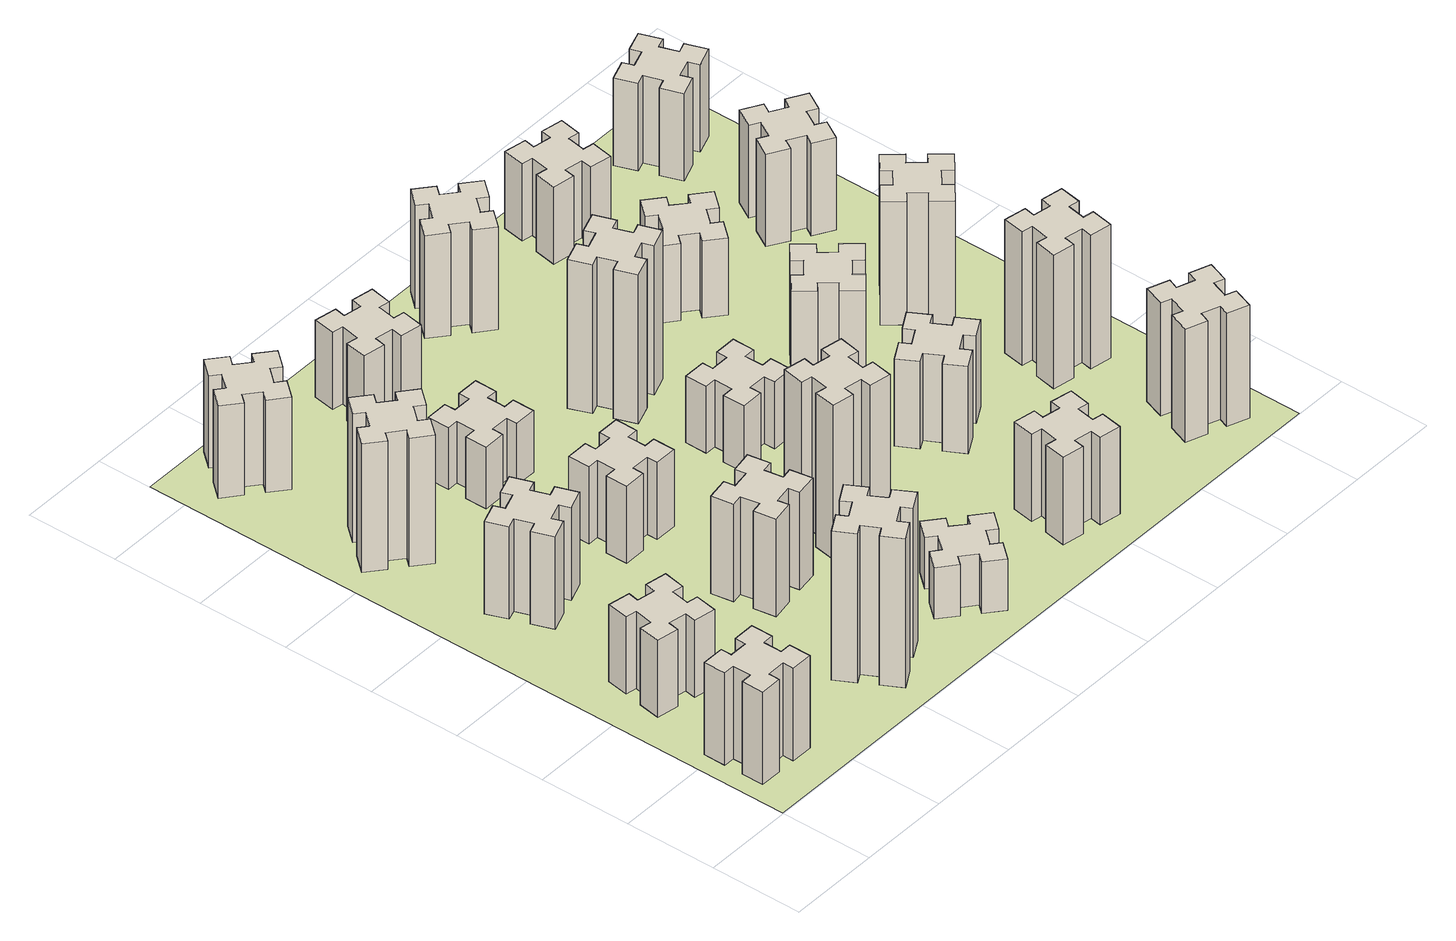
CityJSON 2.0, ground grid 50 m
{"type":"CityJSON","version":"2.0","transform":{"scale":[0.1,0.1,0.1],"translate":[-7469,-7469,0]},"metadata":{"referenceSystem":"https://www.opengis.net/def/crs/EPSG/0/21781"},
"CityObjects":{
"building1":{"type":"Building","attributes":{"class":"1000","function":"1000","usage":"1000","yearOfConstruction":2016,"roofType":"1000","measuredHeight":54,"storeysAboveGround":30,"storeysBelowGround":0},"geometry":[{"type":"Solid","lod":"1","boundaries":[[[[0,1,2,3,4,5,6,7,8,9,10,11,12,13,14,15,16,17,18,19]],[[17,16,20,21]],[[16,15,22,20]],[[15,14,23,22]],[[14,13,24,23]],[[13,12,25,24]],[[12,11,26,25]],[[11,10,27,26]],[[10,9,28,27]],[[9,8,29,28]],[[8,7,30,29]],[[7,6,31,30]],[[6,5,32,31]],[[5,4,33,32]],[[4,3,34,33]],[[3,2,35,34]],[[2,1,36,35]],[[1,0,37,36]],[[0,19,38,37]],[[19,18,39,38]],[[18,17,21,39]],[[24,25,26,27,28,29,30,31,32,33,34,35,36,37,38,39,21,20,22,23]]]]}]},
"building2":{"type":"Building","attributes":{"class":"1000","function":"1000","usage":"1000","yearOfConstruction":2016,"roofType":"1000","measuredHeight":45,"storeysAboveGround":30,"storeysBelowGround":0},"geometry":[{"type":"Solid","lod":"1","boundaries":[[[[40,41,42,43,44,45,46,47,48,49,50,51,52,53,54,55,56,57,58,59]],[[57,56,60,61]],[[56,55,62,60]],[[55,54,63,62]],[[54,53,64,63]],[[53,52,65,64]],[[52,51,66,65]],[[51,50,67,66]],[[50,49,68,67]],[[49,48,69,68]],[[48,47,70,69]],[[47,46,71,70]],[[46,45,72,71]],[[45,44,73,72]],[[44,43,74,73]],[[43,42,75,74]],[[42,41,76,75]],[[41,40,77,76]],[[40,59,78,77]],[[59,58,79,78]],[[58,57,61,79]],[[64,65,66,67,68,69,70,71,72,73,74,75,76,77,78,79,61,60,62,63]]]]}]},
"building3":{"type":"Building","attributes":{"class":"1000","function":"1000","usage":"1000","yearOfConstruction":2016,"roofType":"1000","measuredHeight":54,"storeysAboveGround":30,"storeysBelowGround":0},"geometry":[{"type":"Solid","lod":"1","boundaries":[[[[80,81,82,83,84,85,86,87,88,89,90,91,92,93,94,95,96,97,98,99]],[[97,96,100,101]],[[96,95,102,100]],[[95,94,103,102]],[[94,93,104,103]],[[93,92,105,104]],[[92,91,106,105]],[[91,90,107,106]],[[90,89,108,107]],[[89,88,109,108]],[[88,87,110,109]],[[87,86,111,110]],[[86,85,112,111]],[[85,84,113,112]],[[84,83,114,113]],[[83,82,115,114]],[[82,81,116,115]],[[81,80,117,116]],[[80,99,118,117]],[[99,98,119,118]],[[98,97,101,119]],[[104,105,106,107,108,109,110,111,112,113,114,115,116,117,118,119,101,100,102,103]]]]}]},
"building4":{"type":"Building","attributes":{"class":"1000","function":"1000","usage":"1000","yearOfConstruction":2016,"roofType":"1000","measuredHeight":75,"storeysAboveGround":30,"storeysBelowGround":0},"geometry":[{"type":"Solid","lod":"1","boundaries":[[[[120,121,122,123,124,125,126,127,128,129,130,131,132,133,134,135,136,137,138,139]],[[137,136,140,141]],[[136,135,142,140]],[[135,134,143,142]],[[134,133,144,143]],[[133,132,145,144]],[[132,131,146,145]],[[131,130,147,146]],[[130,129,148,147]],[[129,128,149,148]],[[128,127,150,149]],[[127,126,151,150]],[[126,125,152,151]],[[125,124,153,152]],[[124,123,154,153]],[[123,122,155,154]],[[122,121,156,155]],[[121,120,157,156]],[[120,139,158,157]],[[139,138,159,158]],[[138,137,141,159]],[[144,145,146,147,148,149,150,151,152,153,154,155,156,157,158,159,141,140,142,143]]]]}]},
"building5":{"type":"Building","attributes":{"class":"1000","function":"1000","usage":"1000","yearOfConstruction":2016,"roofType":"1000","measuredHeight":87,"storeysAboveGround":30,"storeysBelowGround":0},"geometry":[{"type":"Solid","lod":"1","boundaries":[[[[160,161,162,163,164,165,166,167,168,169,170,171,172,173,174,175,176,177,178,179]],[[177,176,180,181]],[[176,175,182,180]],[[175,174,183,182]],[[174,173,184,183]],[[173,172,185,184]],[[172,171,186,185]],[[171,170,187,186]],[[170,169,188,187]],[[169,168,189,188]],[[168,167,190,189]],[[167,166,191,190]],[[166,165,192,191]],[[165,164,193,192]],[[164,163,194,193]],[[163,162,195,194]],[[162,161,196,195]],[[161,160,197,196]],[[160,179,198,197]],[[179,178,199,198]],[[178,177,181,199]],[[184,185,186,187,188,189,190,191,192,193,194,195,196,197,198,199,181,180,182,183]]]]}]},
"building6":{"type":"Building","attributes":{"class":"1000","function":"1000","usage":"1000","yearOfConstruction":2016,"roofType":"1000","measuredHeight":54,"storeysAboveGround":30,"storeysBelowGround":0},"geometry":[{"type":"Solid","lod":"1","boundaries":[[[[200,201,202,203,204,205,206,207,208,209,210,211,212,213,214,215,216,217,218,219]],[[217,216,220,221]],[[216,215,222,220]],[[215,214,223,222]],[[214,213,224,223]],[[213,212,225,224]],[[212,211,226,225]],[[211,210,227,226]],[[210,209,228,227]],[[209,208,229,228]],[[208,207,230,229]],[[207,206,231,230]],[[206,205,232,231]],[[205,204,233,232]],[[204,203,234,233]],[[203,202,235,234]],[[202,201,236,235]],[[201,200,237,236]],[[200,219,238,237]],[[219,218,239,238]],[[218,217,221,239]],[[224,225,226,227,228,229,230,231,232,233,234,235,236,237,238,239,221,220,222,223]]]]}]},
"building7":{"type":"Building","attributes":{"class":"1000","function":"1000","usage":"1000","yearOfConstruction":2016,"roofType":"1000","measuredHeight":57,"storeysAboveGround":30,"storeysBelowGround":0},"geometry":[{"type":"Solid","lod":"1","boundaries":[[[[240,241,242,243,244,245,246,247,248,249,250,251,252,253,254,255,256,257,258,259]],[[257,256,260,261]],[[256,255,262,260]],[[255,254,263,262]],[[254,253,264,263]],[[253,252,265,264]],[[252,251,266,265]],[[251,250,267,266]],[[250,249,268,267]],[[249,248,269,268]],[[248,247,270,269]],[[247,246,271,270]],[[246,245,272,271]],[[245,244,273,272]],[[244,243,274,273]],[[243,242,275,274]],[[242,241,276,275]],[[241,240,277,276]],[[240,259,278,277]],[[259,258,279,278]],[[258,257,261,279]],[[264,265,266,267,268,269,270,271,272,273,274,275,276,277,278,279,261,260,262,263]]]]}]},
"building8":{"type":"Building","attributes":{"class":"1000","function":"1000","usage":"1000","yearOfConstruction":2016,"roofType":"1000","measuredHeight":45,"storeysAboveGround":30,"storeysBelowGround":0},"geometry":[{"type":"Solid","lod":"1","boundaries":[[[[280,281,282,283,284,285,286,287,288,289,290,291,292,293,294,295,296,297,298,299]],[[297,296,300,301]],[[296,295,302,300]],[[295,294,303,302]],[[294,293,304,303]],[[293,292,305,304]],[[292,291,306,305]],[[291,290,307,306]],[[290,289,308,307]],[[289,288,309,308]],[[288,287,310,309]],[[287,286,311,310]],[[286,285,312,311]],[[285,284,313,312]],[[284,283,314,313]],[[283,282,315,314]],[[282,281,316,315]],[[281,280,317,316]],[[280,299,318,317]],[[299,298,319,318]],[[298,297,301,319]],[[304,305,306,307,308,309,310,311,312,313,314,315,316,317,318,319,301,300,302,303]]]]}]},
"building9":{"type":"Building","attributes":{"class":"1000","function":"1000","usage":"1000","yearOfConstruction":2016,"roofType":"1000","measuredHeight":36,"storeysAboveGround":30,"storeysBelowGround":0},"geometry":[{"type":"Solid","lod":"1","boundaries":[[[[320,321,322,323,324,325,326,327,328,329,330,331,332,333,334,335,336,337,338,339]],[[337,336,340,341]],[[336,335,342,340]],[[335,334,343,342]],[[334,333,344,343]],[[333,332,345,344]],[[332,331,346,345]],[[331,330,347,346]],[[330,329,348,347]],[[329,328,349,348]],[[328,327,350,349]],[[327,326,351,350]],[[326,325,352,351]],[[325,324,353,352]],[[324,323,354,353]],[[323,322,355,354]],[[322,321,356,355]],[[321,320,357,356]],[[320,339,358,357]],[[339,338,359,358]],[[338,337,341,359]],[[344,345,346,347,348,349,350,351,352,353,354,355,356,357,358,359,341,340,342,343]]]]}]},
"building10":{"type":"Building","attributes":{"class":"1000","function":"1000","usage":"1000","yearOfConstruction":2016,"roofType":"1000","measuredHeight":30,"storeysAboveGround":30,"storeysBelowGround":0},"geometry":[{"type":"Solid","lod":"1","boundaries":[[[[360,361,362,363,364,365,366,367,368,369,370,371,372,373,374,375,376,377,378,379]],[[377,376,380,381]],[[376,375,382,380]],[[375,374,383,382]],[[374,373,384,383]],[[373,372,385,384]],[[372,371,386,385]],[[371,370,387,386]],[[370,369,388,387]],[[369,368,389,388]],[[368,367,390,389]],[[367,366,391,390]],[[366,365,392,391]],[[365,364,393,392]],[[364,363,394,393]],[[363,362,395,394]],[[362,361,396,395]],[[361,360,397,396]],[[360,379,398,397]],[[379,378,399,398]],[[378,377,381,399]],[[384,385,386,387,388,389,390,391,392,393,394,395,396,397,398,399,381,380,382,383]]]]}]},
"building11":{"type":"Building","attributes":{"class":"1000","function":"1000","usage":"1000","yearOfConstruction":2016,"roofType":"1000","measuredHeight":90,"storeysAboveGround":30,"storeysBelowGround":0},"geometry":[{"type":"Solid","lod":"1","boundaries":[[[[400,401,402,403,404,405,406,407,408,409,410,411,412,413,414,415,416,417,418,419]],[[417,416,420,421]],[[416,415,422,420]],[[415,414,423,422]],[[414,413,424,423]],[[413,412,425,424]],[[412,411,426,425]],[[411,410,427,426]],[[410,409,428,427]],[[409,408,429,428]],[[408,407,430,429]],[[407,406,431,430]],[[406,405,432,431]],[[405,404,433,432]],[[404,403,434,433]],[[403,402,435,434]],[[402,401,436,435]],[[401,400,437,436]],[[400,419,438,437]],[[419,418,439,438]],[[418,417,421,439]],[[424,425,426,427,428,429,430,431,432,433,434,435,436,437,438,439,421,420,422,423]]]]}]},
"building12":{"type":"Building","attributes":{"class":"1000","function":"1000","usage":"1000","yearOfConstruction":2016,"roofType":"1000","measuredHeight":45,"storeysAboveGround":30,"storeysBelowGround":0},"geometry":[{"type":"Solid","lod":"1","boundaries":[[[[440,441,442,443,444,445,446,447,448,449,450,451,452,453,454,455,456,457,458,459]],[[457,456,460,461]],[[456,455,462,460]],[[455,454,463,462]],[[454,453,464,463]],[[453,452,465,464]],[[452,451,466,465]],[[451,450,467,466]],[[450,449,468,467]],[[449,448,469,468]],[[448,447,470,469]],[[447,446,471,470]],[[446,445,472,471]],[[445,444,473,472]],[[444,443,474,473]],[[443,442,475,474]],[[442,441,476,475]],[[441,440,477,476]],[[440,459,478,477]],[[459,458,479,478]],[[458,457,461,479]],[[464,465,466,467,468,469,470,471,472,473,474,475,476,477,478,479,461,460,462,463]]]]}]},
"building13":{"type":"Building","attributes":{"class":"1000","function":"1000","usage":"1000","yearOfConstruction":2016,"roofType":"1000","measuredHeight":39,"storeysAboveGround":30,"storeysBelowGround":0},"geometry":[{"type":"Solid","lod":"1","boundaries":[[[[480,481,482,483,484,485,486,487,488,489,490,491,492,493,494,495,496,497,498,499]],[[497,496,500,501]],[[496,495,502,500]],[[495,494,503,502]],[[494,493,504,503]],[[493,492,505,504]],[[492,491,506,505]],[[491,490,507,506]],[[490,489,508,507]],[[489,488,509,508]],[[488,487,510,509]],[[487,486,511,510]],[[486,485,512,511]],[[485,484,513,512]],[[484,483,514,513]],[[483,482,515,514]],[[482,481,516,515]],[[481,480,517,516]],[[480,499,518,517]],[[499,498,519,518]],[[498,497,501,519]],[[504,505,506,507,508,509,510,511,512,513,514,515,516,517,518,519,501,500,502,503]]]]}]},
"building14":{"type":"Building","attributes":{"class":"1000","function":"1000","usage":"1000","yearOfConstruction":2016,"roofType":"1000","measuredHeight":87,"storeysAboveGround":30,"storeysBelowGround":0},"geometry":[{"type":"Solid","lod":"1","boundaries":[[[[520,521,522,523,524,525,526,527,528,529,530,531,532,533,534,535,536,537,538,539]],[[537,536,540,541]],[[536,535,542,540]],[[535,534,543,542]],[[534,533,544,543]],[[533,532,545,544]],[[532,531,546,545]],[[531,530,547,546]],[[530,529,548,547]],[[529,528,549,548]],[[528,527,550,549]],[[527,526,551,550]],[[526,525,552,551]],[[525,524,553,552]],[[524,523,554,553]],[[523,522,555,554]],[[522,521,556,555]],[[521,520,557,556]],[[520,539,558,557]],[[539,538,559,558]],[[538,537,541,559]],[[544,545,546,547,548,549,550,551,552,553,554,555,556,557,558,559,541,540,542,543]]]]}]},
"building15":{"type":"Building","attributes":{"class":"1000","function":"1000","usage":"1000","yearOfConstruction":2016,"roofType":"1000","measuredHeight":51,"storeysAboveGround":30,"storeysBelowGround":0},"geometry":[{"type":"Solid","lod":"1","boundaries":[[[[560,561,562,563,564,565,566,567,568,569,570,571,572,573,574,575,576,577,578,579]],[[577,576,580,581]],[[576,575,582,580]],[[575,574,583,582]],[[574,573,584,583]],[[573,572,585,584]],[[572,571,586,585]],[[571,570,587,586]],[[570,569,588,587]],[[569,568,589,588]],[[568,567,590,589]],[[567,566,591,590]],[[566,565,592,591]],[[565,564,593,592]],[[564,563,594,593]],[[563,562,595,594]],[[562,561,596,595]],[[561,560,597,596]],[[560,579,598,597]],[[579,578,599,598]],[[578,577,581,599]],[[584,585,586,587,588,589,590,591,592,593,594,595,596,597,598,599,581,580,582,583]]]]}]},
"building16":{"type":"Building","attributes":{"class":"1000","function":"1000","usage":"1000","yearOfConstruction":2016,"roofType":"1000","measuredHeight":60,"storeysAboveGround":30,"storeysBelowGround":0},"geometry":[{"type":"Solid","lod":"1","boundaries":[[[[600,601,602,603,604,605,606,607,608,609,610,611,612,613,614,615,616,617,618,619]],[[617,616,620,621]],[[616,615,622,620]],[[615,614,623,622]],[[614,613,624,623]],[[613,612,625,624]],[[612,611,626,625]],[[611,610,627,626]],[[610,609,628,627]],[[609,608,629,628]],[[608,607,630,629]],[[607,606,631,630]],[[606,605,632,631]],[[605,604,633,632]],[[604,603,634,633]],[[603,602,635,634]],[[602,601,636,635]],[[601,600,637,636]],[[600,619,638,637]],[[619,618,639,638]],[[618,617,621,639]],[[624,625,626,627,628,629,630,631,632,633,634,635,636,637,638,639,621,620,622,623]]]]}]},
"building17":{"type":"Building","attributes":{"class":"1000","function":"1000","usage":"1000","yearOfConstruction":2016,"roofType":"1000","measuredHeight":51,"storeysAboveGround":30,"storeysBelowGround":0},"geometry":[{"type":"Solid","lod":"1","boundaries":[[[[640,641,642,643,644,645,646,647,648,649,650,651,652,653,654,655,656,657,658,659]],[[657,656,660,661]],[[656,655,662,660]],[[655,654,663,662]],[[654,653,664,663]],[[653,652,665,664]],[[652,651,666,665]],[[651,650,667,666]],[[650,649,668,667]],[[649,648,669,668]],[[648,647,670,669]],[[647,646,671,670]],[[646,645,672,671]],[[645,644,673,672]],[[644,643,674,673]],[[643,642,675,674]],[[642,641,676,675]],[[641,640,677,676]],[[640,659,678,677]],[[659,658,679,678]],[[658,657,661,679]],[[664,665,666,667,668,669,670,671,672,673,674,675,676,677,678,679,661,660,662,663]]]]}]},
"building18":{"type":"Building","attributes":{"class":"1000","function":"1000","usage":"1000","yearOfConstruction":2016,"roofType":"1000","measuredHeight":60,"storeysAboveGround":30,"storeysBelowGround":0},"geometry":[{"type":"Solid","lod":"1","boundaries":[[[[680,681,682,683,684,685,686,687,688,689,690,691,692,693,694,695,696,697,698,699]],[[697,696,700,701]],[[696,695,702,700]],[[695,694,703,702]],[[694,693,704,703]],[[693,692,705,704]],[[692,691,706,705]],[[691,690,707,706]],[[690,689,708,707]],[[689,688,709,708]],[[688,687,710,709]],[[687,686,711,710]],[[686,685,712,711]],[[685,684,713,712]],[[684,683,714,713]],[[683,682,715,714]],[[682,681,716,715]],[[681,680,717,716]],[[680,699,718,717]],[[699,698,719,718]],[[698,697,701,719]],[[704,705,706,707,708,709,710,711,712,713,714,715,716,717,718,719,701,700,702,703]]]]}]},
"building19":{"type":"Building","attributes":{"class":"1000","function":"1000","usage":"1000","yearOfConstruction":2016,"roofType":"1000","measuredHeight":45,"storeysAboveGround":30,"storeysBelowGround":0},"geometry":[{"type":"Solid","lod":"1","boundaries":[[[[720,721,722,723,724,725,726,727,728,729,730,731,732,733,734,735,736,737,738,739]],[[737,736,740,741]],[[736,735,742,740]],[[735,734,743,742]],[[734,733,744,743]],[[733,732,745,744]],[[732,731,746,745]],[[731,730,747,746]],[[730,729,748,747]],[[729,728,749,748]],[[728,727,750,749]],[[727,726,751,750]],[[726,725,752,751]],[[725,724,753,752]],[[724,723,754,753]],[[723,722,755,754]],[[722,721,756,755]],[[721,720,757,756]],[[720,739,758,757]],[[739,738,759,758]],[[738,737,741,759]],[[744,745,746,747,748,749,750,751,752,753,754,755,756,757,758,759,741,740,742,743]]]]}]},
"building20":{"type":"Building","attributes":{"class":"1000","function":"1000","usage":"1000","yearOfConstruction":2016,"roofType":"1000","measuredHeight":66,"storeysAboveGround":30,"storeysBelowGround":0},"geometry":[{"type":"Solid","lod":"1","boundaries":[[[[760,761,762,763,764,765,766,767,768,769,770,771,772,773,774,775,776,777,778,779]],[[777,776,780,781]],[[776,775,782,780]],[[775,774,783,782]],[[774,773,784,783]],[[773,772,785,784]],[[772,771,786,785]],[[771,770,787,786]],[[770,769,788,787]],[[769,768,789,788]],[[768,767,790,789]],[[767,766,791,790]],[[766,765,792,791]],[[765,764,793,792]],[[764,763,794,793]],[[763,762,795,794]],[[762,761,796,795]],[[761,760,797,796]],[[760,779,798,797]],[[779,778,799,798]],[[778,777,781,799]],[[784,785,786,787,788,789,790,791,792,793,794,795,796,797,798,799,781,780,782,783]]]]}]},
"building21":{"type":"Building","attributes":{"class":"1000","function":"1000","usage":"1000","yearOfConstruction":2016,"roofType":"1000","measuredHeight":45,"storeysAboveGround":30,"storeysBelowGround":0},"geometry":[{"type":"Solid","lod":"1","boundaries":[[[[800,801,802,803,804,805,806,807,808,809,810,811,812,813,814,815,816,817,818,819]],[[817,816,820,821]],[[816,815,822,820]],[[815,814,823,822]],[[814,813,824,823]],[[813,812,825,824]],[[812,811,826,825]],[[811,810,827,826]],[[810,809,828,827]],[[809,808,829,828]],[[808,807,830,829]],[[807,806,831,830]],[[806,805,832,831]],[[805,804,833,832]],[[804,803,834,833]],[[803,802,835,834]],[[802,801,836,835]],[[801,800,837,836]],[[800,819,838,837]],[[819,818,839,838]],[[818,817,821,839]],[[824,825,826,827,828,829,830,831,832,833,834,835,836,837,838,839,821,820,822,823]]]]}]},
"building22":{"type":"Building","attributes":{"class":"1000","function":"1000","usage":"1000","yearOfConstruction":2016,"roofType":"1000","measuredHeight":78,"storeysAboveGround":30,"storeysBelowGround":0},"geometry":[{"type":"Solid","lod":"1","boundaries":[[[[840,841,842,843,844,845,846,847,848,849,850,851,852,853,854,855,856,857,858,859]],[[857,856,860,861]],[[856,855,862,860]],[[855,854,863,862]],[[854,853,864,863]],[[853,852,865,864]],[[852,851,866,865]],[[851,850,867,866]],[[850,849,868,867]],[[849,848,869,868]],[[848,847,870,869]],[[847,846,871,870]],[[846,845,872,871]],[[845,844,873,872]],[[844,843,874,873]],[[843,842,875,874]],[[842,841,876,875]],[[841,840,877,876]],[[840,859,878,877]],[[859,858,879,878]],[[858,857,861,879]],[[864,865,866,867,868,869,870,871,872,873,874,875,876,877,878,879,861,860,862,863]]]]}]},
"building23":{"type":"Building","attributes":{"class":"1000","function":"1000","usage":"1000","yearOfConstruction":2016,"roofType":"1000","measuredHeight":72,"storeysAboveGround":30,"storeysBelowGround":0},"geometry":[{"type":"Solid","lod":"1","boundaries":[[[[880,881,882,883,884,885,886,887,888,889,890,891,892,893,894,895,896,897,898,899]],[[897,896,900,901]],[[896,895,902,900]],[[895,894,903,902]],[[894,893,904,903]],[[893,892,905,904]],[[892,891,906,905]],[[891,890,907,906]],[[890,889,908,907]],[[889,888,909,908]],[[888,887,910,909]],[[887,886,911,910]],[[886,885,912,911]],[[885,884,913,912]],[[884,883,914,913]],[[883,882,915,914]],[[882,881,916,915]],[[881,880,917,916]],[[880,899,918,917]],[[899,898,919,918]],[[898,897,901,919]],[[904,905,906,907,908,909,910,911,912,913,914,915,916,917,918,919,901,900,902,903]]]]}]},
"building24":{"type":"Building","attributes":{"class":"1000","function":"1000","usage":"1000","yearOfConstruction":2016,"roofType":"1000","measuredHeight":54,"storeysAboveGround":30,"storeysBelowGround":0},"geometry":[{"type":"Solid","lod":"1","boundaries":[[[[920,921,922,923,924,925,926,927,928,929,930,931,932,933,934,935,936,937,938,939]],[[937,936,940,941]],[[936,935,942,940]],[[935,934,943,942]],[[934,933,944,943]],[[933,932,945,944]],[[932,931,946,945]],[[931,930,947,946]],[[930,929,948,947]],[[929,928,949,948]],[[928,927,950,949]],[[927,926,951,950]],[[926,925,952,951]],[[925,924,953,952]],[[924,923,954,953]],[[923,922,955,954]],[[922,921,956,955]],[[921,920,957,956]],[[920,939,958,957]],[[939,938,959,958]],[[938,937,941,959]],[[944,945,946,947,948,949,950,951,952,953,954,955,956,957,958,959,941,940,942,943]]]]}]},
"building25":{"type":"Building","attributes":{"class":"1000","function":"1000","usage":"1000","yearOfConstruction":2016,"roofType":"1000","measuredHeight":51,"storeysAboveGround":30,"storeysBelowGround":0},"geometry":[{"type":"Solid","lod":"1","boundaries":[[[[960,961,962,963,964,965,966,967,968,969,970,971,972,973,974,975,976,977,978,979]],[[977,976,980,981]],[[976,975,982,980]],[[975,974,983,982]],[[974,973,984,983]],[[973,972,985,984]],[[972,971,986,985]],[[971,970,987,986]],[[970,969,988,987]],[[969,968,989,988]],[[968,967,990,989]],[[967,966,991,990]],[[966,965,992,991]],[[965,964,993,992]],[[964,963,994,993]],[[963,962,995,994]],[[962,961,996,995]],[[961,960,997,996]],[[960,979,998,997]],[[979,978,999,998]],[[978,977,981,999]],[[984,985,986,987,988,989,990,991,992,993,994,995,996,997,998,999,981,980,982,983]]]]}]},
"landuse1":{"type":"LandUse","attributes":{"name":"plot1","function":"1010"},"geometry":[{"type":"MultiSurface","lod":"1","boundaries":[[[1000,1001,1002,1003]]]}]}
},
"vertices":[
[225,265,0],[325,265,0],[325,205,0],[445,205,0],[445,325,0],[385,325,0],[385,425,0],[445,425,0],[445,545,0],[325,545,0],[325,485,0],[225,485,0],[225,545,0],[105,545,0],[105,425,0],[165,425,0],[165,325,0],[105,325,0],[105,205,0],[225,205,0],[165,325,540],[105,325,540],[165,425,540],[105,425,540],[105,545,540],[225,545,540],[225,485,540],[325,485,540],[325,545,540],[445,545,540],[445,425,540],[385,425,540],[385,325,540],[445,325,540],[445,205,540],[325,205,540],[325,265,540],[225,265,540],[225,205,540],[105,205,540],
[444,1115,0],[345,1132,0],[356,1191,0],[237,1212,0],[217,1094,0],[276,1084,0],[258,985,0],[199,996,0],[178,877,0],[297,857,0],[307,916,0],[405,898,0],[395,839,0],[513,818,0],[534,937,0],[475,947,0],[492,1045,0],[551,1035,0],[572,1153,0],[454,1174,0],[492,1045,450],[551,1035,450],[475,947,450],[534,937,450],[513,818,450],[395,839,450],[405,898,450],[307,916,450],[297,857,450],[178,877,450],[199,996,450],[258,985,450],[276,1084,450],[217,1094,450],[237,1212,450],[356,1191,450],[345,1132,450],[444,1115,450],[454,1174,450],[572,1153,450],
[596,1846,0],[562,1940,0],[618,1960,0],[577,2073,0],[464,2032,0],[485,1976,0],[391,1942,0],[370,1998,0],[257,1957,0],[299,1844,0],[355,1865,0],[389,1771,0],[333,1750,0],[374,1637,0],[487,1679,0],[466,1735,0],[560,1769,0],[580,1713,0],[693,1754,0],[652,1867,0],[560,1769,540],[580,1713,540],[466,1735,540],[487,1679,540],[374,1637,540],[333,1750,540],[389,1771,540],[355,1865,540],[299,1844,540],[257,1957,540],[370,1998,540],[391,1942,540],[485,1976,540],[464,2032,540],[577,2073,540],[618,1960,540],[562,1940,540],[596,1846,540],[652,1867,540],[693,1754,540],
[323,2704,0],[259,2628,0],[213,2666,0],[136,2574,0],[228,2497,0],[266,2543,0],[343,2479,0],[304,2433,0],[396,2356,0],[473,2448,0],[427,2486,0],[492,2563,0],[538,2524,0],[615,2616,0],[523,2693,0],[484,2647,0],[408,2712,0],[446,2758,0],[354,2835,0],[277,2743,0],[408,2712,750],[446,2758,750],[484,2647,750],[523,2693,750],[615,2616,750],[538,2524,750],[492,2563,750],[427,2486,750],[473,2448,750],[396,2356,750],[304,2433,750],[343,2479,750],[266,2543,750],[228,2497,750],[136,2574,750],[213,2666,750],[259,2628,750],[323,2704,750],[277,2743,750],[354,2835,750],
[1127,255,0],[1214,305,0],[1244,253,0],[1348,313,0],[1288,417,0],[1236,387,0],[1186,474,0],[1238,504,0],[1178,608,0],[1074,548,0],[1104,496,0],[1017,446,0],[987,498,0],[883,438,0],[943,334,0],[995,364,0],[1045,277,0],[993,247,0],[1053,143,0],[1157,203,0],[1045,277,870],[993,247,870],[995,364,870],[943,334,870],[883,438,870],[987,498,870],[1017,446,870],[1104,496,870],[1074,548,870],[1178,608,870],[1238,504,870],[1186,474,870],[1236,387,870],[1288,417,870],[1348,313,870],[1244,253,870],[1214,305,870],[1127,255,870],[1157,203,870],[1053,143,870],
[323,3544,0],[259,3468,0],[213,3506,0],[136,3414,0],[228,3337,0],[266,3383,0],[343,3319,0],[304,3273,0],[396,3196,0],[473,3288,0],[427,3326,0],[492,3403,0],[538,3364,0],[615,3456,0],[523,3533,0],[484,3487,0],[408,3552,0],[446,3598,0],[354,3675,0],[277,3583,0],[408,3552,540],[446,3598,540],[484,3487,540],[523,3533,540],[615,3456,540],[538,3364,540],[492,3403,540],[427,3326,540],[473,3288,540],[396,3196,540],[304,3273,540],[343,3319,540],[266,3383,540],[228,3337,540],[136,3414,540],[213,3506,540],[259,3468,540],[323,3544,540],[277,3583,540],[354,3675,540],
[1185,998,0],[1284,1016,0],[1294,957,0],[1412,977,0],[1391,1096,0],[1332,1085,0],[1315,1184,0],[1374,1194,0],[1353,1312,0],[1235,1291,0],[1245,1232,0],[1147,1215,0],[1137,1274,0],[1018,1253,0],[1039,1135,0],[1098,1145,0],[1116,1047,0],[1057,1037,0],[1077,918,0],[1196,939,0],[1116,1047,570],[1057,1037,570],[1098,1145,570],[1039,1135,570],[1018,1253,570],[1137,1274,570],[1147,1215,570],[1245,1232,570],[1235,1291,570],[1353,1312,570],[1374,1194,570],[1315,1184,570],[1332,1085,570],[1391,1096,570],[1412,977,570],[1294,957,570],[1284,1016,570],[1185,998,570],[1196,939,570],[1077,918,570],
[1165,1965,0],[1065,1965,0],[1065,2025,0],[945,2025,0],[945,1905,0],[1005,1905,0],[1005,1805,0],[945,1805,0],[945,1685,0],[1065,1685,0],[1065,1745,0],[1165,1745,0],[1165,1685,0],[1285,1685,0],[1285,1805,0],[1225,1805,0],[1225,1905,0],[1285,1905,0],[1285,2025,0],[1165,2025,0],[1225,1905,450],[1285,1905,450],[1225,1805,450],[1285,1805,450],[1285,1685,450],[1165,1685,450],[1165,1745,450],[1065,1745,450],[1065,1685,450],[945,1685,450],[945,1805,450],[1005,1805,450],[1005,1905,450],[945,1905,450],[945,2025,450],[1065,2025,450],[1065,1965,450],[1165,1965,450],[1165,2025,450],[1285,2025,450],
[1125,2545,0],[1125,2645,0],[1185,2645,0],[1185,2765,0],[1065,2765,0],[1065,2705,0],[965,2705,0],[965,2765,0],[845,2765,0],[845,2645,0],[905,2645,0],[905,2545,0],[845,2545,0],[845,2425,0],[965,2425,0],[965,2485,0],[1065,2485,0],[1065,2425,0],[1185,2425,0],[1185,2545,0],[1065,2485,360],[1065,2425,360],[965,2485,360],[965,2425,360],[845,2425,360],[845,2545,360],[905,2545,360],[905,2645,360],[845,2645,360],[845,2765,360],[965,2765,360],[965,2705,360],[1065,2705,360],[1065,2765,360],[1185,2765,360],[1185,2645,360],[1125,2645,360],[1125,2545,360],[1185,2545,360],[1185,2425,360],
[1807,266,0],[1872,343,0],[1918,304,0],[1995,396,0],[1903,473,0],[1864,427,0],[1788,492,0],[1826,538,0],[1734,615,0],[1657,523,0],[1703,484,0],[1639,408,0],[1593,446,0],[1516,354,0],[1608,277,0],[1646,323,0],[1723,259,0],[1684,213,0],[1776,136,0],[1853,228,0],[1723,259,300],[1684,213,300],[1646,323,300],[1608,277,300],[1516,354,300],[1593,446,300],[1639,408,300],[1703,484,300],[1657,523,300],[1734,615,300],[1826,538,300],[1788,492,300],[1864,427,300],[1903,473,300],[1995,396,300],[1918,304,300],[1872,343,300],[1807,266,300],[1853,228,300],[1776,136,300],
[1656,1184,0],[1638,1085,0],[1579,1096,0],[1558,977,0],[1677,957,0],[1687,1016,0],[1785,998,0],[1775,939,0],[1893,918,0],[1914,1037,0],[1855,1047,0],[1872,1145,0],[1931,1135,0],[1952,1253,0],[1834,1274,0],[1824,1215,0],[1725,1232,0],[1736,1291,0],[1617,1312,0],[1597,1194,0],[1725,1232,900],[1736,1291,900],[1824,1215,900],[1834,1274,900],[1952,1253,900],[1931,1135,900],[1872,1145,900],[1855,1047,900],[1914,1037,900],[1893,918,900],[1775,939,900],[1785,998,900],[1687,1016,900],[1677,957,900],[1558,977,900],[1579,1096,900],[1638,1085,900],[1656,1184,900],[1597,1194,900],[1617,1312,900],
[1047,3236,0],[1145,3218,0],[1135,3159,0],[1253,3138,0],[1274,3257,0],[1215,3267,0],[1232,3365,0],[1291,3355,0],[1312,3473,0],[1194,3494,0],[1184,3435,0],[1085,3452,0],[1096,3511,0],[977,3532,0],[957,3414,0],[1016,3404,0],[998,3305,0],[939,3316,0],[918,3197,0],[1037,3177,0],[998,3305,450],[939,3316,450],[1016,3404,450],[957,3414,450],[977,3532,450],[1096,3511,450],[1085,3452,450],[1184,3435,450],[1194,3494,450],[1312,3473,450],[1291,3355,450],[1232,3365,450],[1215,3267,450],[1274,3257,450],[1253,3138,450],[1135,3159,450],[1145,3218,450],[1047,3236,450],[1037,3177,450],[918,3197,450],
[2065,1805,0],[2065,1905,0],[2125,1905,0],[2125,2025,0],[2005,2025,0],[2005,1965,0],[1905,1965,0],[1905,2025,0],[1785,2025,0],[1785,1905,0],[1845,1905,0],[1845,1805,0],[1785,1805,0],[1785,1685,0],[1905,1685,0],[1905,1745,0],[2005,1745,0],[2005,1685,0],[2125,1685,0],[2125,1805,0],[2005,1745,390],[2005,1685,390],[1905,1745,390],[1905,1685,390],[1785,1685,390],[1785,1805,390],[1845,1805,390],[1845,1905,390],[1785,1905,390],[1785,2025,390],[1905,2025,390],[1905,1965,390],[2005,1965,390],[2005,2025,390],[2125,2025,390],[2125,1905,390],[2065,1905,390],[2065,1805,390],[2125,1805,390],[2125,1685,390],
[1846,2375,0],[1940,2409,0],[1960,2353,0],[2073,2394,0],[2032,2507,0],[1976,2486,0],[1942,2580,0],[1998,2600,0],[1957,2713,0],[1844,2672,0],[1865,2616,0],[1771,2582,0],[1750,2638,0],[1637,2597,0],[1679,2484,0],[1735,2505,0],[1769,2411,0],[1713,2390,0],[1754,2277,0],[1867,2319,0],[1769,2411,870],[1713,2390,870],[1735,2505,870],[1679,2484,870],[1637,2597,870],[1750,2638,870],[1771,2582,870],[1865,2616,870],[1844,2672,870],[1957,2713,870],[1998,2600,870],[1942,2580,870],[1976,2486,870],[2032,2507,870],[2073,2394,870],[1960,2353,870],[1940,2409,870],[1846,2375,870],[1867,2319,870],[1754,2277,870],
[2564,475,0],[2465,492,0],[2476,551,0],[2357,572,0],[2337,454,0],[2396,444,0],[2378,345,0],[2319,356,0],[2298,237,0],[2417,217,0],[2427,276,0],[2525,258,0],[2515,199,0],[2633,178,0],[2654,297,0],[2595,307,0],[2612,405,0],[2671,395,0],[2692,513,0],[2574,534,0],[2612,405,510],[2671,395,510],[2595,307,510],[2654,297,510],[2633,178,510],[2515,199,510],[2525,258,510],[2427,276,510],[2417,217,510],[2298,237,510],[2319,356,510],[2378,345,510],[2396,444,510],[2337,454,510],[2357,572,510],[2476,551,510],[2465,492,510],[2564,475,510],[2574,534,510],[2692,513,510],
[1964,3487,0],[1888,3552,0],[1926,3598,0],[1834,3675,0],[1757,3583,0],[1803,3544,0],[1739,3468,0],[1693,3506,0],[1616,3414,0],[1708,3337,0],[1746,3383,0],[1823,3319,0],[1784,3273,0],[1876,3196,0],[1953,3288,0],[1907,3326,0],[1972,3403,0],[2018,3364,0],[2095,3456,0],[2003,3533,0],[1972,3403,600],[2018,3364,600],[1907,3326,600],[1953,3288,600],[1876,3196,600],[1784,3273,600],[1823,3319,600],[1746,3383,600],[1708,3337,600],[1616,3414,600],[1693,3506,600],[1739,3468,600],[1803,3544,600],[1757,3583,600],[1834,3675,600],[1926,3598,600],[1888,3552,600],[1964,3487,600],[2003,3533,600],[2095,3456,600],
[2475,1204,0],[2525,1117,0],[2473,1087,0],[2533,983,0],[2637,1043,0],[2607,1095,0],[2694,1145,0],[2724,1093,0],[2828,1153,0],[2768,1257,0],[2716,1227,0],[2666,1314,0],[2718,1344,0],[2658,1448,0],[2554,1388,0],[2584,1336,0],[2497,1286,0],[2467,1338,0],[2363,1278,0],[2423,1174,0],[2497,1286,510],[2467,1338,510],[2584,1336,510],[2554,1388,510],[2658,1448,510],[2718,1344,510],[2666,1314,510],[2716,1227,510],[2768,1257,510],[2828,1153,510],[2724,1093,510],[2694,1145,510],[2607,1095,510],[2637,1043,510],[2533,983,510],[2473,1087,510],[2525,1117,510],[2475,1204,510],[2423,1174,510],[2363,1278,510],
[2563,1972,0],[2486,1907,0],[2448,1953,0],[2356,1876,0],[2433,1784,0],[2479,1823,0],[2543,1746,0],[2497,1708,0],[2574,1616,0],[2666,1693,0],[2628,1739,0],[2704,1803,0],[2743,1757,0],[2835,1834,0],[2758,1926,0],[2712,1888,0],[2647,1964,0],[2693,2003,0],[2616,2095,0],[2524,2018,0],[2647,1964,600],[2693,2003,600],[2712,1888,600],[2758,1926,600],[2835,1834,600],[2743,1757,600],[2704,1803,600],[2628,1739,600],[2666,1693,600],[2574,1616,600],[2497,1708,600],[2543,1746,600],[2479,1823,600],[2433,1784,600],[2356,1876,600],[2448,1953,600],[2486,1907,600],[2563,1972,600],[2524,2018,600],[2616,2095,600],
[2486,2643,0],[2563,2579,0],[2524,2533,0],[2616,2456,0],[2693,2548,0],[2647,2586,0],[2712,2663,0],[2758,2624,0],[2835,2716,0],[2743,2793,0],[2704,2747,0],[2628,2812,0],[2666,2858,0],[2574,2935,0],[2497,2843,0],[2543,2804,0],[2479,2728,0],[2433,2766,0],[2356,2674,0],[2448,2597,0],[2479,2728,450],[2433,2766,450],[2543,2804,450],[2497,2843,450],[2574,2935,450],[2666,2858,450],[2628,2812,450],[2704,2747,450],[2743,2793,450],[2835,2716,450],[2758,2624,450],[2712,2663,450],[2647,2586,450],[2693,2548,450],[2616,2456,450],[2524,2533,450],[2563,2579,450],[2486,2643,450],[2448,2597,450],[2356,2674,450],
[3349,460,0],[3315,366,0],[3259,387,0],[3217,274,0],[3330,233,0],[3351,289,0],[3445,255,0],[3424,199,0],[3537,157,0],[3578,270,0],[3522,291,0],[3556,385,0],[3612,364,0],[3653,477,0],[3540,518,0],[3520,462,0],[3426,496,0],[3447,552,0],[3334,593,0],[3293,480,0],[3426,496,660],[3447,552,660],[3520,462,660],[3540,518,660],[3653,477,660],[3612,364,660],[3556,385,660],[3522,291,660],[3578,270,660],[3537,157,660],[3424,199,660],[3445,255,660],[3351,289,660],[3330,233,660],[3217,274,660],[3259,387,660],[3315,366,660],[3349,460,660],[3293,480,660],[3334,593,660],
[2664,3535,0],[2565,3552,0],[2576,3611,0],[2457,3632,0],[2437,3514,0],[2496,3504,0],[2478,3405,0],[2419,3416,0],[2398,3297,0],[2517,3277,0],[2527,3336,0],[2625,3318,0],[2615,3259,0],[2733,3238,0],[2754,3357,0],[2695,3367,0],[2712,3465,0],[2771,3455,0],[2792,3573,0],[2674,3594,0],[2712,3465,450],[2771,3455,450],[2695,3367,450],[2754,3357,450],[2733,3238,450],[2615,3259,450],[2625,3318,450],[2527,3336,450],[2517,3277,450],[2398,3297,450],[2419,3416,450],[2478,3405,450],[2496,3504,450],[2437,3514,450],[2457,3632,450],[2576,3611,450],[2565,3552,450],[2664,3535,450],[2674,3594,450],[2792,3573,450],
[3435,1047,0],[3452,1145,0],[3511,1135,0],[3532,1253,0],[3414,1274,0],[3404,1215,0],[3305,1232,0],[3316,1291,0],[3197,1312,0],[3177,1194,0],[3236,1184,0],[3218,1085,0],[3159,1096,0],[3138,977,0],[3257,957,0],[3267,1016,0],[3365,998,0],[3355,939,0],[3473,918,0],[3494,1037,0],[3365,998,780],[3355,939,780],[3267,1016,780],[3257,957,780],[3138,977,780],[3159,1096,780],[3218,1085,780],[3236,1184,780],[3177,1194,780],[3197,1312,780],[3316,1291,780],[3305,1232,780],[3404,1215,780],[3414,1274,780],[3532,1253,780],[3511,1135,780],[3452,1145,780],[3435,1047,780],[3494,1037,780],[3473,918,780],
[3203,1972,0],[3126,1907,0],[3088,1953,0],[2996,1876,0],[3073,1784,0],[3119,1823,0],[3183,1746,0],[3137,1708,0],[3214,1616,0],[3306,1693,0],[3268,1739,0],[3344,1803,0],[3383,1757,0],[3475,1834,0],[3398,1926,0],[3352,1888,0],[3287,1964,0],[3333,2003,0],[3256,2095,0],[3164,2018,0],[3287,1964,720],[3333,2003,720],[3352,1888,720],[3398,1926,720],[3475,1834,720],[3383,1757,720],[3344,1803,720],[3268,1739,720],[3306,1693,720],[3214,1616,720],[3137,1708,720],[3183,1746,720],[3119,1823,720],[3073,1784,720],[2996,1876,720],[3088,1953,720],[3126,1907,720],[3203,1972,720],[3164,2018,720],[3256,2095,720],
[3265,2794,0],[3215,2707,0],[3163,2737,0],[3103,2633,0],[3207,2573,0],[3237,2625,0],[3324,2575,0],[3294,2523,0],[3398,2463,0],[3458,2567,0],[3406,2597,0],[3456,2684,0],[3508,2654,0],[3568,2758,0],[3464,2818,0],[3434,2766,0],[3347,2816,0],[3377,2868,0],[3273,2928,0],[3213,2824,0],[3347,2816,540],[3377,2868,540],[3434,2766,540],[3464,2818,540],[3568,2758,540],[3508,2654,540],[3456,2684,540],[3406,2597,540],[3458,2567,540],[3398,2463,540],[3294,2523,540],[3324,2575,540],[3237,2625,540],[3207,2573,540],[3103,2633,540],[3163,2737,540],[3215,2707,540],[3265,2794,540],[3213,2824,540],[3273,2928,540],
[3215,3445,0],[3249,3351,0],[3193,3330,0],[3234,3217,0],[3347,3259,0],[3326,3315,0],[3420,3349,0],[3440,3293,0],[3553,3334,0],[3512,3447,0],[3456,3426,0],[3422,3520,0],[3478,3540,0],[3437,3653,0],[3324,3612,0],[3345,3556,0],[3251,3522,0],[3230,3578,0],[3117,3537,0],[3159,3424,0],[3251,3522,510],[3230,3578,510],[3345,3556,510],[3324,3612,510],[3437,3653,510],[3478,3540,510],[3422,3520,510],[3456,3426,510],[3512,3447,510],[3553,3334,510],[3440,3293,510],[3420,3349,510],[3326,3315,510],[3347,3259,510],[3234,3217,510],[3193,3330,510],[3249,3351,510],[3215,3445,510],[3159,3424,510],[3117,3537,510],
[5,3705,0],[3705,3705,0],[3705,5,0],[5,5,0]
]}
